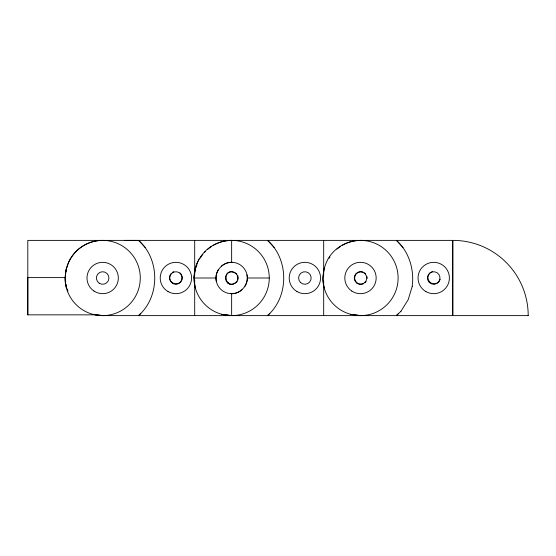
<?xml version="1.0" encoding="UTF-8"?>
<svg xmlns="http://www.w3.org/2000/svg" width="556" height="556" viewBox="0 0 556 556"><rect width="100%" height="100%" fill="white"/><g stroke="black" fill="none" stroke-linecap="round" stroke-linejoin="round"><path stroke-width="0.83" d="M97.502 314.849L27.8 314.849L27.8 277.618L65.427 277.618M412.177 286.562C414.463 269.806 409.174 251.847 396.435 240.38L403.086 247.503M93.714 314.543A37.62 37.62 0 0 0 138.194 290.357A37.62 37.62 0 0 0 118.317 243.792A37.62 37.62 0 0 0 70.084 259.186C65.393 267.922 64.009 278.097 66.324 287.737M199.069 259.186C194.371 267.922 192.995 278.097 195.309 287.737M324.148 268.263L322.869 278A37.62 37.62 0 0 0 350.753 314.335L360.49 315.62A37.62 37.62 0 0 0 393.064 259.186A37.62 37.62 0 0 0 327.908 259.186C323.217 267.922 321.834 278.097 324.148 287.737M66.324 268.263L65.045 278A37.62 37.62 0 0 0 92.928 314.335L102.658 315.62L452.528 315.62L452.528 240.38L27.8 240.38L27.8 314.849M195.309 268.263L194.023 278L216.069 278M237.878 280.002L238.086 276.763L237.558 275.213M412.184 286.562L408.201 299.649L400.966 311.263M232.637 262.356C222.741 261.542 214.143 271.391 216.277 281.093M230.657 293.644C240.553 294.458 249.151 284.602 247.01 274.907M236.641 273.858C221.281 263.766 223.915 293.596 237.155 281.475M124.752 240.38L138.597 240.38C160.1 259.346 160.17 296.8 138.493 315.62L140.814 313.452M274.247 247.503L267.589 240.38C289.078 259.36 289.155 296.793 267.478 315.62L269.792 313.452M400.973 311.263L396.317 315.62L398.638 313.452M247.225 278L269.264 278A37.62 37.62 0 0 1 212.837 310.582A37.62 37.62 0 0 1 212.837 245.418A37.62 37.62 0 0 1 269.264 278M231.643 315.62L221.907 314.335L231.643 315.62L231.643 293.575M360.49 315.62L350.753 314.335M102.658 315.62L92.928 314.335M228.495 283.164L229.934 283.942M171.123 273.545A6.269 6.269 0 0 0 171.818 282.385L173.187 283.275M227.939 282.761L228.467 283.219L227.265 282.121M138.604 240.38L145.262 247.503M323.682 240.38L323.682 275.018M323.682 281.03L323.689 315.62M231.643 240.38L231.643 262.425M194.704 240.38L194.704 275.887M194.704 280.161L194.704 315.62M196.185 267.2A37.238 37.238 0 0 1 196.942 264.885M200.097 258.304A37.238 37.238 0 0 1 202.898 254.307M204.49 252.452A37.238 37.238 0 0 1 205.609 251.284M207.381 249.63A37.238 37.238 0 0 1 211.259 246.649M213.316 245.37A37.238 37.238 0 0 1 222.303 241.651M223.081 241.45A37.238 37.238 0 0 1 231.935 240.38M221.288 266.234A15.672 15.672 0 0 1 244.696 286.681M242.006 289.759A15.672 15.672 0 0 1 218.591 269.319M329.082 258.304A37.238 37.238 0 0 1 329.958 256.935M336.978 249.095A37.238 37.238 0 0 1 340.244 246.649M342.301 245.37A37.238 37.238 0 0 1 351.281 241.651M352.066 241.45A37.238 37.238 0 0 1 360.92 240.38M179.963 272.85A6.269 6.269 0 0 1 180.658 281.69A6.269 6.269 0 0 1 171.818 282.385M172.339 272.447A6.269 6.269 0 0 1 173.799 271.703M366.14 281.475A6.269 6.269 0 0 1 365.063 282.705M363.707 283.616A6.269 6.269 0 0 1 354.665 278.424A6.269 6.269 0 0 1 362.922 272.058M364.395 272.781A6.269 6.269 0 0 1 365.626 273.858M367.071 276.763A6.269 6.269 0 0 1 367.175 278.396M440.206 279.237A6.269 6.269 0 0 1 429.718 282.052A6.269 6.269 0 0 1 432.526 271.557M67.957 291.108A37.238 37.238 0 0 1 67.144 288.8M66.31 285.687A37.238 37.238 0 0 1 65.99 284.088M65.462 275.998A37.238 37.238 0 0 1 65.566 274.379M65.858 271.947A37.238 37.238 0 0 1 66.31 269.549M66.692 267.978A37.238 37.238 0 0 1 102.658 240.38M528.193 315.62L452.959 315.62L452.959 240.38A75.241 75.241 0 0 1 528.2 315.62M228.175 283.219A6.269 6.269 0 0 0 237.905 278.396A6.269 6.269 0 0 0 228.863 272.384A6.269 6.269 0 0 0 228.175 283.219M300.442 282.434A6.269 6.269 0 0 0 310.929 279.626A6.269 6.269 0 0 0 303.256 271.947A6.269 6.269 0 0 0 300.442 282.434M99.19 283.219A6.269 6.269 0 0 0 108.92 278.396A6.269 6.269 0 0 0 99.878 272.384A6.269 6.269 0 0 0 99.19 283.219M93.985 291.052A15.672 15.672 0 0 0 118.303 278.994A15.672 15.672 0 0 0 95.701 263.954A15.672 15.672 0 0 0 93.985 291.052M171.456 282.434A6.269 6.269 0 0 0 181.951 279.626A6.269 6.269 0 0 0 174.271 271.947A6.269 6.269 0 0 0 171.456 282.434M168.051 291.573A15.672 15.672 0 0 0 191.57 278A15.672 15.672 0 0 0 168.051 264.427A15.672 15.672 0 0 0 168.051 291.573M357.015 283.219A6.269 6.269 0 0 0 366.745 278.396A6.269 6.269 0 0 0 357.703 272.384A6.269 6.269 0 0 0 357.015 283.219M351.809 291.052A15.672 15.672 0 0 0 376.134 278.994A15.672 15.672 0 0 0 353.526 263.954A15.672 15.672 0 0 0 351.809 291.052M429.281 282.434A6.269 6.269 0 0 0 439.775 279.626A6.269 6.269 0 0 0 432.095 271.947A6.269 6.269 0 0 0 429.281 282.434M425.882 291.573A15.672 15.672 0 0 0 449.394 278A15.672 15.672 0 0 0 425.882 264.427A15.672 15.672 0 0 0 425.882 291.573M297.036 291.573A15.672 15.672 0 0 0 320.548 278A15.672 15.672 0 0 0 297.036 264.427A15.672 15.672 0 0 0 297.036 291.573"/></g></svg>
